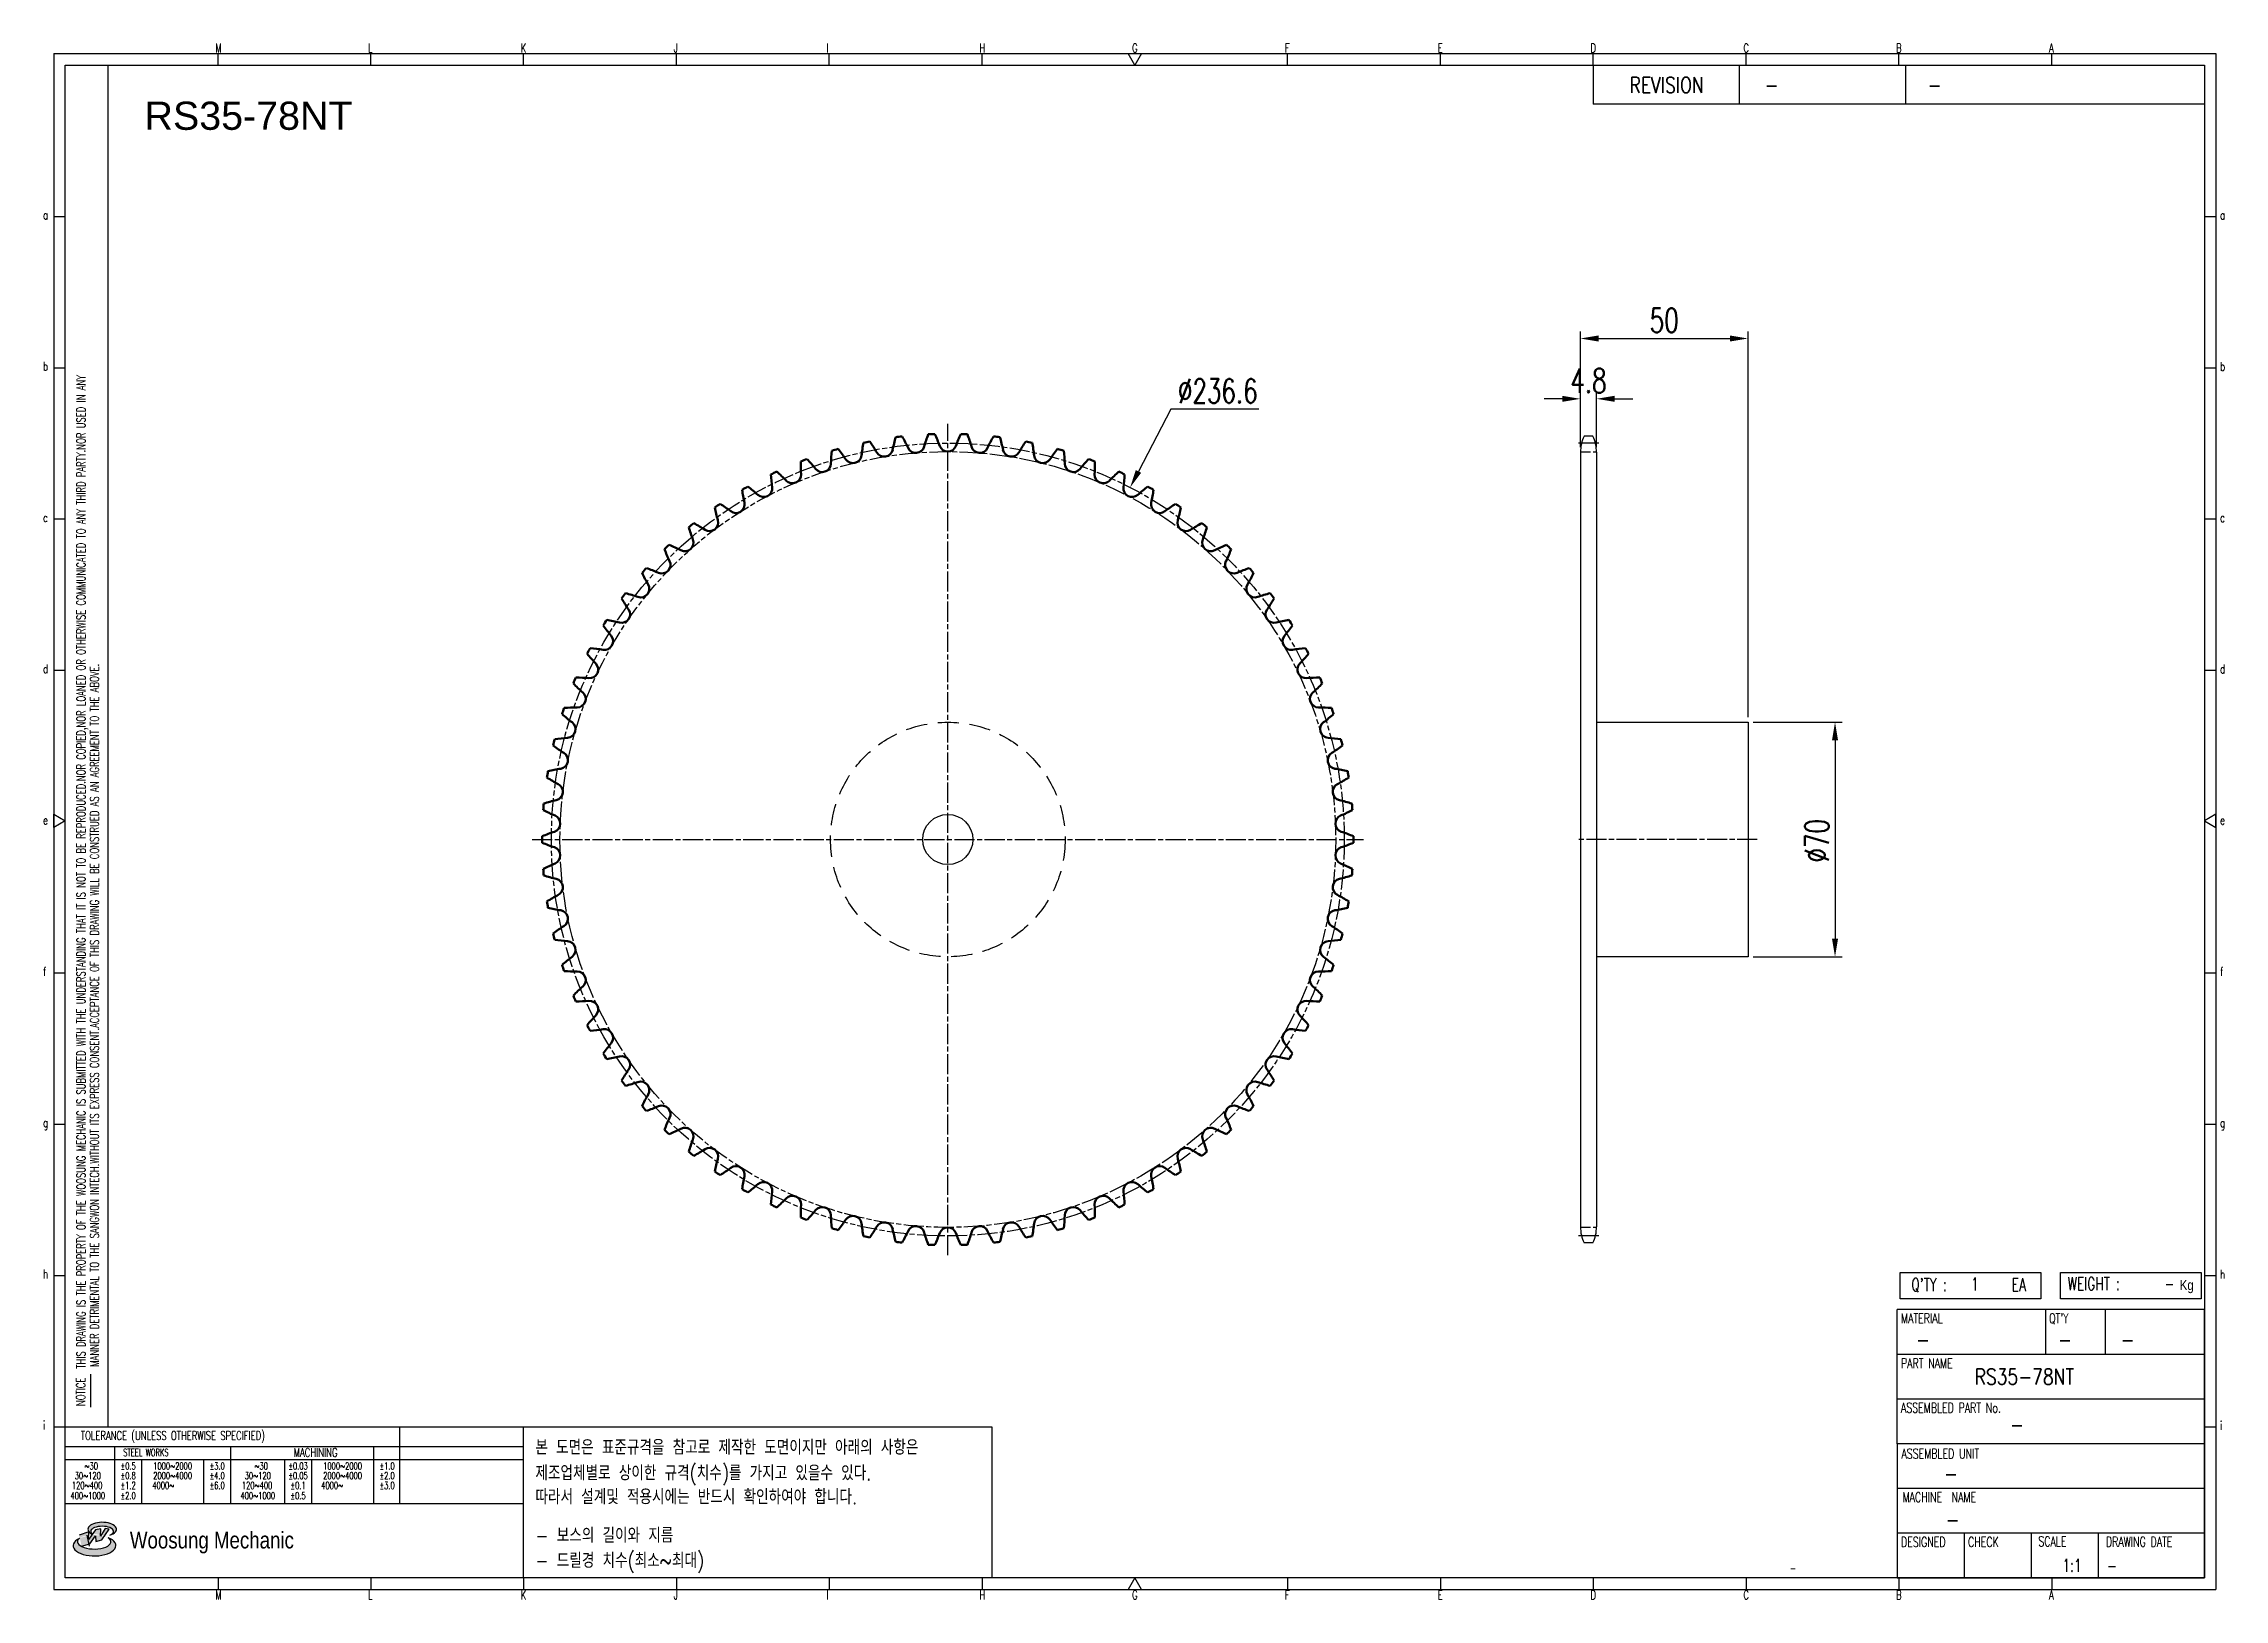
# Model space of a CAD drawing. Header units: millimetres. Extents: x -44813 to -44162, y 1095 to 1559.
import ezdxf
from ezdxf.enums import TextEntityAlignment as Align

# ---------------------------------------------------------------- set-up
doc = ezdxf.new("R2010")
doc.units = ezdxf.units.MM
for name, pattern in [('AM_ISO02W050', [7.5, 6, -1.5]), ('AM_ISO02W050x2', [3.75, 3, -0.75]), ('AM_ISO08W050', [18, 12, -1.5, 3, -1.5]), ('AM_ISO08W050x2', [9, 6, -0.75, 1.5, -0.75]), ('HIDDEN', [9.525, 6.35, -3.175])]:
    doc.linetypes.add(name, pattern=pattern)
for name, color, linetype, lineweight in [('AM_0N', 7, 'Continuous', 50), ('AM_3N', 6, 'AM_ISO02W050', 25), ('AM_7', 4, 'AM_ISO08W050', 25), ('AM_7N', 4, 'AM_ISO08W050', 25)]:
    doc.layers.add(name, color=color, linetype=linetype, lineweight=lineweight)
for name, color, linetype in [('HL', 2, 'HIDDEN'), ('S-DIM', 7, 'Continuous'), ('TITLE', 7, 'Continuous'), ('도면레이아웃', 7, 'Continuous')]:
    doc.layers.add(name, color=color, linetype=linetype)
doc.styles.add('HAN', font='ROMANS.shx', dxfattribs={"width": 0.7, "bigfont": 'whgtxt.shx'})
doc.styles.add('HKD_ST2', font='romans.shx', dxfattribs={"width": 0.7, "height": 4, "bigfont": '@extfont2.shx'})
doc.styles.add('HSG', font='SIMPLEX.shx', dxfattribs={"width": 0.7, "bigfont": 'HSG.shx'})
doc.styles.add('ROMANS', font='romans.shx', dxfattribs={"width": 0.7, "bigfont": 'whgtxt.shx'})
doc.styles.add('SLDTEXTSTYLE4', font='arial.ttf', dxfattribs={"width": 0.8})
doc.styles.get("Standard").update_dxf_attribs({"font": 'arial.ttf'})
doc.dimstyles.new('APP16', dxfattribs={"dimscale": 3, "dimtxt": 2.4, "dimasz": 1.8, "dimexe": 0.7, "dimexo": 0.5, "dimgap": 0.6, "dimtad": 1, "dimtoh": 1, "dimdec": 1, "dimrnd": 0.01, "dimzin": 9, "dimdsep": 46, "dimtxsty": 'HSG', "dimcen": 0, "dimclrd": 1, "dimclre": 1, "dimclrt": 256, "dimazin": 2, "dimtp": 1, "dimtm": 1, "dimtfac": 0.5, "dimtdec": 1, "dimtofl": 0, "dimtmove": 0, "dimatfit": 3, "dimfxl": 0, "dimtvp": 1, "dimtolj": 2, "dimlwd": -1, "dimlwe": -1, "dimarcsym": 0})

# ---------------------------------------------------------------- blocks, each defined once
blk = doc.blocks.new('SUYWSHJH')
at = {"layer": '도면레이아웃'}
h = blk.add_hatch(color=10, dxfattribs=at)
h.paths.add_polyline_path([(1.544, 35.177), (1.554, 34.966), (1.779, 35.034), (2.054, 35.422), (1.908, 35.446), (1.728, 35.167), (1.741, 35.439), (1.547, 35.405), (1.292, 35.041), (1.295, 35.33), (0.943, 35.208), (1.03, 34.8), (1.336, 34.885)])
edge = h.paths.add_edge_path()
edge.add_ellipse((1.795, 35.421), major_axis=(-0.53, 0), ratio=0.487785, start_angle=122.36065, end_angle=403.39574)
edge.add_line((1.411, 35.244), (1.419, 35.261))
edge.add_ellipse((1.798, 35.344), major_axis=(-0.423, 0), ratio=0.444396, start_angle=131.58977, end_angle=386.19408, ccw=False)
edge = h.paths.add_edge_path()
edge.add_ellipse((1.512, 34.815), major_axis=(-0.793, 0), ratio=0.480113, start_angle=314.67633, end_angle=590.85213)
edge.add_ellipse((1.501, 34.958), major_axis=(-0.62, 0), ratio=0.43311, start_angle=331.7024, end_angle=574.42495, ccw=False)
for p, q in [((0, 90.118), (80.15, 90.118)), ((0, 90.118), (0, 33.191)), ((6.089, 89.693), (6.089, 90.118)), ((11.753, 89.693), (11.753, 90.118)), ((17.418, 89.693), (17.418, 90.118)), ((23.082, 89.693), (23.082, 90.118)), ((28.746, 89.693), (28.746, 90.118)), ((34.411, 89.693), (34.411, 90.118)), ((45.739, 89.693), (45.739, 90.118)), ((51.404, 89.693), (51.404, 90.118)), ((57.068, 89.693), (57.068, 90.118)), ((62.732, 89.693), (62.732, 90.118)), ((68.397, 89.693), (68.397, 90.118)), ((74.061, 89.693), (74.061, 90.118)), ((80.15, 90.118), (80.15, 33.191)), ((0, 84.085), (0.425, 84.085)), ((79.725, 84.085), (80.15, 84.085)), ((0, 78.478), (0.425, 78.478)), ((79.725, 78.478), (80.15, 78.478)), ((0, 72.87), (0.425, 72.87)), ((79.725, 72.87), (80.15, 72.87)), ((0, 67.262), (0.425, 67.262)), ((79.725, 67.262), (80.15, 67.262)), ((0, 56.047), (0.425, 56.047)), ((79.725, 56.047), (80.15, 56.047)), ((0, 50.439), (0.425, 50.439)), ((79.725, 50.439), (80.15, 50.439)), ((0, 44.832), (0.425, 44.832)), ((79.725, 44.832), (80.15, 44.832)), ((1.377, 39.947), (1.377, 41.174)), ((0, 39.224), (0.425, 39.224)), ((79.725, 39.224), (80.15, 39.224)), ((0, 33.191), (80.15, 33.191)), ((6.089, 33.616), (6.089, 33.191)), ((11.753, 33.616), (11.753, 33.191)), ((17.418, 33.616), (17.418, 33.191)), ((23.082, 33.616), (23.082, 33.191)), ((28.746, 33.616), (28.746, 33.191)), ((34.411, 33.616), (34.411, 33.191)), ((45.739, 33.616), (45.739, 33.191)), ((51.404, 33.616), (51.404, 33.191)), ((57.068, 33.616), (57.068, 33.191)), ((62.732, 33.616), (62.732, 33.191)), ((68.397, 33.616), (68.397, 33.191)), ((74.061, 33.616), (74.061, 33.191))]:
    blk.add_line(p, q)
at = {"color": 2}
for p, q in [((2.017, 39.224), (2.017, 89.693)), ((0.425, 39.224), (17.418, 39.224)), ((12.816, 39.224), (12.816, 36.382)), ((17.418, 33.616), (17.418, 39.224)), ((0.425, 38.487), (17.418, 38.487)), ((0.425, 38.012), (17.418, 38.012)), ((2.257, 38.487), (2.257, 36.382)), ((3.257, 38.012), (3.257, 36.382)), ((5.557, 38.012), (5.557, 36.382)), ((6.557, 38.5), (6.557, 36.382)), ((8.557, 38.012), (8.557, 36.382)), ((9.557, 38.026), (9.557, 36.382)), ((11.857, 38.487), (11.857, 36.382)), ((0.425, 36.382), (17.418, 36.382))]:
    blk.add_line(p, q, dxfattribs=at)
at = {"color": 6, "ltscale": 0.5}
for p, q in [((57.068, 89.693), (57.068, 88.246)), ((62.47, 89.693), (62.47, 88.246)), ((68.635, 89.693), (68.635, 88.246)), ((79.725, 88.246), (57.068, 88.246)), ((68.336, 38.59), (68.336, 43.563)), ((79.725, 43.563), (68.336, 43.563)), ((73.827, 43.563), (73.827, 41.905)), ((76.037, 43.563), (76.037, 41.905)), ((79.725, 38.59), (79.725, 43.563)), ((79.725, 41.905), (68.336, 41.905)), ((79.725, 40.248), (68.336, 40.248)), ((68.336, 38.59), (68.336, 33.616)), ((79.725, 38.59), (68.336, 38.59)), ((79.725, 33.616), (79.725, 38.59)), ((79.725, 36.932), (68.336, 36.932)), ((79.725, 35.274), (68.336, 35.274)), ((70.822, 33.616), (70.822, 35.274)), ((73.309, 33.616), (73.309, 35.274)), ((75.796, 33.616), (75.796, 35.274)), ((68.336, 33.616), (79.725, 33.616))]:
    blk.add_line(p, q, dxfattribs=at)
for points in [[(40.075, 89.693), (39.83, 90.118), (40.32, 90.118)], [(0.425, 89.693), (79.725, 89.693), (79.725, 33.616), (0.425, 33.616)], [(0.425, 61.679), (0, 61.433), (0, 61.924)], [(79.725, 61.679), (80.15, 61.433), (80.15, 61.924)], [(40.075, 33.616), (39.83, 33.191), (40.32, 33.191)]]:
    blk.add_lwpolyline(points, close=True)
at = {"layer": 'TITLE', "color": 20}
for p, q in [((68.449, 43.961), (68.449, 44.936)), ((68.449, 44.936), (73.654, 44.936)), ((73.654, 44.936), (73.654, 43.961)), ((74.39, 43.961), (74.39, 44.936)), ((74.39, 44.936), (79.595, 44.936)), ((79.595, 44.936), (79.595, 43.961)), ((73.654, 43.961), (68.449, 43.961)), ((79.595, 43.961), (74.39, 43.961))]:
    blk.add_line(p, q, dxfattribs=at)
at = {"layer": '도면레이아웃'}
for p, q in [((1.295, 35.33), (0.943, 35.208)), ((1.03, 34.8), (1.336, 34.885)), ((1.224, 35.208), (1.311, 34.8)), ((1.224, 35.208), (1.224, 35.208)), ((1.547, 35.405), (1.292, 35.041)), ((1.292, 35.041), (1.295, 35.33)), ((1.336, 34.885), (1.544, 35.177)), ((1.419, 35.261), (1.411, 35.244)), ((1.544, 35.177), (1.554, 34.966)), ((1.741, 35.439), (1.547, 35.405)), ((1.554, 34.966), (1.779, 35.034)), ((1.908, 35.446), (1.728, 35.167)), ((1.728, 35.167), (1.741, 35.439)), ((1.779, 35.034), (2.054, 35.422)), ((2.054, 35.422), (1.908, 35.446))]:
    blk.add_line(p, q, dxfattribs=at)
for centre, major_axis, ratio, start_param, end_param in [((1.795, 35.421), (-0.53, 0), 0.487785, 2.135596, 7.040584), ((1.512, 34.815), (-0.793, 0), 0.480113, 5.492138, 10.312315), ((1.501, 34.958), (-0.62, 0), 0.43311, 5.789299, 10.025607), ((1.798, 35.344), (-0.423, 0), 0.444396, 2.296675, 6.740358)]:
    blk.add_ellipse(centre, major_axis=major_axis, ratio=ratio, start_param=start_param, end_param=end_param, dxfattribs=at)
at = {"color": 4, "style": 'HKD_ST2', "width": 0.7}
for s, p in [('M', (5.988, 90.164)), ('L', (11.652, 90.164)), ('K', (17.316, 90.164)), ('J', (22.981, 90.164)), ('I', (28.645, 90.164)), ('H', (34.309, 90.164)), ('G', (39.974, 90.164)), ('F', (45.638, 90.164)), ('E', (51.302, 90.164)), ('D', (56.967, 90.164)), ('C', (62.631, 90.164)), ('B', (68.295, 90.164)), ('A', (73.96, 90.164)), ('a', (-0.395, 83.976)), ('a', (80.305, 83.97)), ('b', (-0.395, 78.368)), ('b', (80.305, 78.362)), ('c', (-0.395, 72.76)), ('c', (80.305, 72.754)), ('d', (-0.395, 67.153)), ('d', (80.305, 67.147)), ('e', (-0.395, 61.545)), ('e', (80.305, 61.539)), ('f', (-0.395, 55.937)), ('f', (80.305, 55.931)), ('g', (-0.395, 50.33)), ('g', (80.305, 50.324)), ('h', (-0.395, 44.722)), ('h', (80.305, 44.716)), ('i', (-0.395, 39.114)), ('i', (80.305, 39.108)), ('M', (5.988, 32.824)), ('L', (11.652, 32.824)), ('K', (17.316, 32.824)), ('J', (22.981, 32.824)), ('I', (28.645, 32.824)), ('H', (34.309, 32.824)), ('G', (39.974, 32.824)), ('F', (45.638, 32.824)), ('E', (51.302, 32.824)), ('D', (56.967, 32.824)), ('C', (62.631, 32.824)), ('B', (68.295, 32.824)), ('A', (73.96, 32.824))]:
    blk.add_text(s, height=0.326, dxfattribs=at).set_placement(p)
for s, height, style, width, p in [('REVISION', 0.5806, 'HAN', 0.8, (58.415, 88.664)), ('-', 0.581, 'HAN', 0.8, (63.426, 88.664)), ('-', 0.581, 'HAN', 0.8, (69.468, 88.664)), ("Q'TY : ", 0.4746, 'HKD_ST2', 0.7, (68.857, 44.253)), ('1', 0.475, 'HKD_ST2', 0.7, (71.071, 44.275)), ('EA', 0.4746, 'HKD_ST2', 0.7, (72.578, 44.253)), ('WEIGHT : ', 0.4746, 'HKD_ST2', 0.7, (74.65, 44.286)), ('-', 0.581, 'HAN', 0.8, (69.029, 42.157)), ('-', 0.581, 'HAN', 0.8, (74.289, 42.157)), ('-', 0.581, 'HAN', 0.8, (76.623, 42.157)), ('-', 0.581, 'HAN', 0.8, (72.515, 39.013)), ('-', 0.581, 'HAN', 0.8, (70.067, 37.189)), ('-', 0.581, 'HAN', 0.8, (70.126, 35.48)), ('1:1', 0.4746, 'HKD_ST2', 0.7, (74.458, 33.848)), ('-', 0.475, 'HKD_ST2', 0.7, (76.112, 33.837))]:
    blk.add_text(s, height=height, dxfattribs=dict(style=style, width=width)).set_placement(p)
at = {"color": 1, "style": 'HKD_ST2', "width": 0.7}
for s, p in [(' THIS DRAWING IS THE PROPERTY OF THE WOOSUNG MECHANIC IS SUBMITTED WITH THE UNDERSTANDING THAT IT IS NOT TO BE REPRODUCED.NOR COPIED,NOR LOANED OR OTHERWISE COMMUNICATED TO ANY THIRD PARTY.NOR USED IN ANY', (1.173, 41.217)), ('MANNER DETRIMENTAL TO THE SANGWON INTECH.WITHOUT ITS EXPRESS CONSENT.ACCEPTANCE OF THIS DRAWING WILL BE CONSTRUED AS AN AGREEMENT TO THE ABOVE.', (1.672, 41.447))]:
    blk.add_text(s, height=0.326266, rotation=90, dxfattribs=at).set_placement(p)
at = {"style": 'HKD_ST2', "width": 0.7}
blk.add_text('-', height=0.475, dxfattribs=at).set_placement((78.613, 44.286), align=Align.RIGHT)
at = {"color": 4, "style": 'HKD_ST2', "width": 0.7}
for s, height, p in [('MATERIAL', 0.3651, (68.474, 43.425)), ("QT'Y", 0.3651, (73.965, 43.425)), ('PART NAME', 0.3651, (68.474, 41.756)), ('ASSEMBLED PART No.', 0.36511, (68.474, 40.109)), ('ASSEMBLED UNIT', 0.36511, (68.49, 38.408)), ('MACHINE  NAME', 0.36511, (68.532, 36.794)), ('DESIGNED', 0.3651, (68.474, 35.136)), ('CHECK', 0.3651, (70.961, 35.136)), ('SCALE', 0.3651, (73.566, 35.153)), ('DRAWING DATE', 0.36511, (76.071, 35.141))]:
    blk.add_text(s, height=height, dxfattribs=at).set_placement(p, align=Align.TOP_LEFT)
at = {"style": 'HKD_ST2', "width": 0.7}
blk.add_text('NOTICE', height=0.3263, rotation=90, dxfattribs=at).set_placement((1.163, 39.988))
for s, height, style, width, p in [('TOLERANCE (UNLESS OTHERWISE SPECIFIED)', 0.32627, 'HKD_ST2', 0.7, (4.417, 38.896)), ('-', 0.326, 'ROMANS', 0.65, (64.469, 33.975))]:
    blk.add_text(s, height=height, dxfattribs=dict(style=style, width=width)).set_placement(p, align=Align.MIDDLE_CENTER)
at = {"color": 4, "style": 'HKD_ST2', "width": 0.7}
for s, height, p in [('STEEL WORKS', 0.26101, (3.416, 38.268)), ('MACHINING', 0.3263, (9.707, 38.27)), ('%%P0.5', 0.261, (2.757, 37.762)), ('%%P0.8', 0.261, (2.757, 37.411)), ('%%P3.0', 0.261, (6.057, 37.762)), ('%%P4.0', 0.261, (6.057, 37.411)), ('%%P0.03', 0.261, (9.057, 37.762)), ('%%P0.05', 0.261, (9.057, 37.411)), ('%%P1.0', 0.261, (12.357, 37.762)), ('%%P2.0', 0.261, (12.357, 37.411)), ('%%P1.2', 0.261, (2.757, 37.045)), ('%%P2.0', 0.261, (2.757, 36.67)), ('%%P6.0', 0.261, (6.057, 37.045)), ('%%P0.1', 0.261, (9.057, 37.045)), ('%%P0.5', 0.261, (9.057, 36.67)), ('%%P3.0', 0.261, (12.357, 37.045))]:
    blk.add_text(s, height=height, dxfattribs=at).set_placement(p, align=Align.MIDDLE)
for s, height, p in [('30%%126120', 0.261, (1.263, 37.411)), ('%%12630', 0.261, (1.389, 37.762)), ('2000%%1264000', 0.26101, (4.407, 37.411)), ('1000%%1262000', 0.26101, (4.407, 37.762)), ('30%%126120', 0.261, (7.563, 37.411)), ('%%12630', 0.261, (7.689, 37.762)), ('2000%%1264000', 0.26101, (10.707, 37.411)), ('1000%%1262000', 0.26101, (10.707, 37.762)), ('400%%1261000', 0.26101, (1.263, 36.67)), ('120%%126400', 0.26101, (1.237, 37.045)), ('4000%%126', 0.261, (4.061, 37.045)), ('400%%1261000', 0.26101, (7.563, 36.67)), ('120%%126400', 0.26101, (7.537, 37.045)), ('4000%%126', 0.261, (10.321, 37.045))]:
    blk.add_text(s, height=height, dxfattribs=at).set_placement(p, align=Align.MIDDLE_CENTER)
at = {"color": 1, "style": 'SLDTEXTSTYLE4', "width": 0.8}
blk.add_text('Woosung Mechanic', height=0.61957, dxfattribs=at).set_placement((2.822, 34.711))
at = {"layer": 'TITLE', "width": 0.8}
blk.add_text('Kg', height=0.3789, dxfattribs=at).set_placement((78.807, 44.286))
blk = doc.blocks.new('*D933')
at = {"layer": 'Defpoints', "color": 0, "transparency": 16777216}
for p in [(-44304.49, 1356.32), (-44304.49, 1286.32), (-44278.53, 1286.32)]:
    blk.add_point(p, dxfattribs=at)
at = {"layer": 'S-DIM', "color": 1, "transparency": 16777216}
for p, q in [((-44302.99, 1356.32), (-44276.43, 1356.32)), ((-44278.53, 1350.92), (-44278.53, 1291.72)), ((-44302.99, 1286.32), (-44276.43, 1286.32))]:
    blk.add_line(p, q, dxfattribs=at)
for points in [[(-44279.43, 1350.92), (-44277.63, 1350.92), (-44278.53, 1356.32)], [(-44279.43, 1291.72), (-44277.63, 1291.72), (-44278.53, 1286.32)]]:
    blk.add_solid(points, dxfattribs=at)
at = {"layer": 'S-DIM', "transparency": 16777216, "insert": (-44283.93, 1320.93), "char_height": 7.2, "attachment_point": 5, "rotation": 90, "style": 'HSG'}
blk.add_mtext('\\A2;%%c70', dxfattribs=at)
blk = doc.blocks.new('*D934')
at = {"layer": 'Defpoints', "color": 0, "transparency": 16777216}
for p in [(-44349.69, 1452.8), (-44354.49, 1436.87), (-44349.69, 1436.87)]:
    blk.add_point(p, dxfattribs=at)
at = {"layer": 'S-DIM', "color": 1, "transparency": 16777216}
for p, q in [((-44359.89, 1452.8), (-44365.29, 1452.8)), ((-44354.49, 1438.37), (-44354.49, 1454.9)), ((-44349.69, 1438.37), (-44349.69, 1454.9)), ((-44344.29, 1452.8), (-44338.89, 1452.8))]:
    blk.add_line(p, q, dxfattribs=at)
for points in [[(-44359.89, 1453.7), (-44359.89, 1451.9), (-44354.49, 1452.8)], [(-44344.29, 1453.7), (-44344.29, 1451.9), (-44349.69, 1452.8)]]:
    blk.add_solid(points, dxfattribs=at)
at = {"layer": 'S-DIM', "transparency": 16777216, "insert": (-44352.09, 1458.2), "char_height": 7.2, "attachment_point": 5, "style": 'HSG'}
blk.add_mtext('\\A2;4.8', dxfattribs=at)
blk = doc.blocks.new('*D935')
at = {"layer": 'Defpoints', "color": 0, "transparency": 16777216}
for p in [(-44304.49, 1470.8), (-44354.49, 1436.87), (-44304.49, 1356.32)]:
    blk.add_point(p, dxfattribs=at)
at = {"layer": 'S-DIM', "color": 1, "transparency": 16777216}
for p, q in [((-44354.49, 1438.37), (-44354.49, 1472.9)), ((-44349.09, 1470.8), (-44309.89, 1470.8)), ((-44304.49, 1357.82), (-44304.49, 1472.9))]:
    blk.add_line(p, q, dxfattribs=at)
for points in [[(-44349.09, 1471.7), (-44349.09, 1469.9), (-44354.49, 1470.8)], [(-44309.89, 1471.7), (-44309.89, 1469.9), (-44304.49, 1470.8)]]:
    blk.add_solid(points, dxfattribs=at)
at = {"layer": 'S-DIM', "transparency": 16777216, "insert": (-44329.49, 1476.2), "char_height": 7.2, "attachment_point": 5, "style": 'HSG'}
blk.add_mtext('\\A2;50', dxfattribs=at)
blk = doc.blocks.new('*D936')
at = {"layer": 'Defpoints', "color": 0, "transparency": 16777216}
for p in [(-44488.85, 1426.34), (-44597.64, 1216.29)]:
    blk.add_point(p, dxfattribs=at)
at = {"layer": 'S-DIM', "color": 1, "transparency": 16777216}
for p, q in [((-44476.74, 1449.73), (-44486.37, 1431.14)), ((-44450.46, 1449.73), (-44476.74, 1449.73))]:
    blk.add_line(p, q, dxfattribs=at)
blk.add_solid([(-44487.17, 1431.55), (-44485.57, 1430.73), (-44488.85, 1426.34)], dxfattribs=at)
at = {"layer": 'S-DIM', "transparency": 16777216, "insert": (-44462.7, 1455.13), "char_height": 7.2, "attachment_point": 5, "style": 'HSG'}
blk.add_mtext('\\A2;∅236.6', dxfattribs=at)

msp = doc.modelspace()

# ---------------------------------------------------------------- linework, layer by layer
for p, q in [((-44350.76, 1441.67), (-44353.42, 1441.67)), ((-44354.49, 1436.87), (-44354.49, 1205.76)), ((-44349.69, 1436.87), (-44349.69, 1205.76)), ((-44350.76, 1200.96), (-44353.42, 1200.96))]:
    msp.add_line(p, q)
msp.add_lwpolyline([(-44349.69, 1356.32), (-44304.49, 1356.32), (-44304.49, 1286.32), (-44349.69, 1286.32)])
at = {"color": 4}
msp.add_lwpolyline([(-44669.82, 1146.12), (-44530.08, 1146.12), (-44530.08, 1100.98), (-44669.82, 1100.98)], close=True, dxfattribs=at)
msp.add_circle((-44543.25, 1321.32), 7.5)
for centre, start, end in [((-44343.19, 1436.87), 154.86334, 180), ((-44360.99, 1436.87), 0, 25.13666), ((-44343.19, 1205.76), 180, 205.13666), ((-44360.99, 1205.76), 334.86334, 0)]:
    msp.add_arc(centre, 11.3, start, end)
at = {"layer": 'AM_0N'}
for centre, radius, start, end in [((-44520.58, 1430.17), 48.77, 168.71038, 173.26923), ((-44543.25, 1321.32), 121.04, 101.08128, 101.99564), ((-44606.77, 1412.57), 48.77, 29.80769, 34.36654), ((-44511.89, 1427.99), 48.77, 164.095, 168.65385), ((-44543.25, 1321.32), 121.04, 96.46589, 97.38026), ((-44599.22, 1417.39), 48.77, 25.19231, 29.75116), ((-44552.77, 1439.24), 2.57, 205.19231, 344.03846), ((-44503.41, 1425.12), 48.77, 159.47961, 164.03846), ((-44543.25, 1321.32), 121.04, 91.85051, 92.76487), ((-44591.31, 1421.58), 48.77, 20.57692, 25.13577), ((-44543.25, 1439.62), 2.57, 200.57692, 339.42308), ((-44495.19, 1421.58), 48.77, 154.86423, 159.42308), ((-44543.25, 1321.32), 121.04, 87.23513, 88.14949), ((-44583.08, 1425.12), 48.77, 15.96154, 20.52039), ((-44533.73, 1439.24), 2.57, 195.96154, 334.80769), ((-44487.28, 1417.39), 48.77, 150.24884, 154.80769), ((-44543.25, 1321.32), 121.04, 82.61974, 83.53411), ((-44574.6, 1427.99), 48.77, 11.34615, 15.905), ((-44479.73, 1412.57), 48.77, 145.63346, 150.19231), ((-44543.25, 1321.32), 121.04, 78.00436, 78.91872), ((-44565.91, 1430.17), 48.77, 6.73077, 11.28962), ((-44538.33, 1432.39), 48.77, 177.94115, 182.5), ((-44543.25, 1321.32), 121.04, 110.31205, 111.22641), ((-44620.58, 1401.2), 48.77, 39.03846, 43.59731), ((-44580.71, 1433.53), 2.57, 219.03846, 357.88462), ((-44529.41, 1431.64), 48.77, 173.32576, 177.88462), ((-44543.25, 1321.32), 121.04, 105.69666, 106.61103), ((-44613.9, 1407.16), 48.77, 34.42308, 38.98193), ((-44571.56, 1436.18), 2.57, 214.42308, 353.26923), ((-44562.22, 1438.09), 2.57, 209.80769, 348.65385), ((-44524.27, 1438.09), 2.57, 191.34615, 330.19231), ((-44514.94, 1436.18), 2.57, 186.73077, 325.57692), ((-44472.59, 1407.16), 48.77, 141.01807, 145.57692), ((-44543.25, 1321.32), 121.04, 73.38897, 74.30334), ((-44557.08, 1431.64), 48.77, 2.11538, 6.67424), ((-44505.78, 1433.53), 2.57, 182.11538, 320.96154), ((-44465.91, 1401.2), 48.77, 136.40269, 140.96154), ((-44543.25, 1321.32), 121.04, 68.77359, 69.68795), ((-44548.16, 1432.39), 48.77, 357.5, 2.05885), ((-44543.25, 1321.32), 121.04, 119.54282, 120.45718), ((-44556.21, 1431.74), 48.77, 187.17192, 191.73077), ((-44632.39, 1387.76), 48.77, 48.26923, 52.82808), ((-44598.22, 1426.07), 2.57, 228.26923, 7.11538), ((-44543.25, 1321.32), 121.04, 114.92743, 115.8418), ((-44547.29, 1432.43), 48.77, 182.55653, 187.11538), ((-44626.76, 1394.72), 48.77, 43.65385, 48.2127), ((-44589.62, 1430.15), 2.57, 223.65385, 2.5), ((-44496.88, 1430.15), 2.57, 177.5, 316.34615), ((-44459.74, 1394.72), 48.77, 131.7873, 136.34615), ((-44543.25, 1321.32), 121.04, 64.1582, 65.07257), ((-44488.27, 1426.07), 2.57, 172.88462, 311.73077), ((-44539.21, 1432.43), 48.77, 352.88462, 357.44347), ((-44454.1, 1387.76), 48.77, 127.17192, 131.73077), ((-44543.25, 1321.32), 121.04, 59.54282, 60.45718), ((-44530.28, 1431.74), 48.77, 348.26923, 352.82808), ((-44543.25, 1321.32), 121.04, 124.1582, 125.07257), ((-44565.06, 1430.34), 48.77, 191.7873, 196.34615), ((-44637.45, 1380.37), 48.77, 52.88462, 57.44347), ((-44606.47, 1421.3), 2.57, 232.88462, 11.73077), ((-44480.02, 1421.3), 2.57, 168.26923, 307.11538), ((-44449.04, 1380.37), 48.77, 122.55653, 127.11538), ((-44543.25, 1321.32), 121.04, 54.92743, 55.8418), ((-44521.44, 1430.34), 48.77, 343.65385, 348.2127), ((-44543.25, 1321.32), 121.04, 128.77359, 129.68795), ((-44573.76, 1428.23), 48.77, 196.40269, 200.96154), ((-44641.9, 1372.6), 48.77, 57.5, 62.05885), ((-44614.32, 1415.89), 2.57, 237.5, 16.34615), ((-44472.18, 1415.89), 2.57, 163.65385, 302.5), ((-44444.6, 1372.6), 48.77, 117.94115, 122.5), ((-44543.25, 1321.32), 121.04, 50.31205, 51.22641), ((-44512.73, 1428.23), 48.77, 339.03846, 343.59731), ((-44543.25, 1321.32), 121.04, 133.38897, 134.30334), ((-44582.26, 1425.43), 48.77, 201.01807, 205.57692), ((-44645.7, 1364.49), 48.77, 62.11538, 66.67424), ((-44621.7, 1409.87), 2.57, 242.11538, 20.96154), ((-44464.8, 1409.87), 2.57, 159.03846, 297.88462), ((-44440.79, 1364.49), 48.77, 113.32576, 117.88462), ((-44504.23, 1425.43), 48.77, 334.42308, 338.98193), ((-44543.25, 1321.32), 121.04, 45.69666, 46.61103), ((-44543.25, 1321.32), 121.04, 138.00436, 138.91872), ((-44590.51, 1421.95), 48.77, 205.63346, 210.19231), ((-44648.85, 1356.11), 48.77, 66.73077, 71.28962), ((-44628.57, 1403.27), 2.57, 246.73077, 25.57692), ((-44457.93, 1403.27), 2.57, 154.42308, 293.26923), ((-44437.65, 1356.11), 48.77, 108.71038, 113.26923), ((-44495.98, 1421.95), 48.77, 329.80769, 334.36654), ((-44543.25, 1321.32), 121.04, 41.08128, 41.99564), ((-44543.25, 1321.32), 121.04, 142.61974, 143.53411), ((-44598.46, 1417.82), 48.77, 210.24884, 214.80769), ((-44651.3, 1347.5), 48.77, 71.34615, 75.905), ((-44634.88, 1396.14), 2.57, 251.34615, 30.19231), ((-44451.61, 1396.14), 2.57, 149.80769, 288.65385), ((-44435.19, 1347.5), 48.77, 104.095, 108.65385), ((-44488.03, 1417.82), 48.77, 325.19231, 329.75116), ((-44543.25, 1321.32), 121.04, 36.46589, 37.38026), ((-44543.25, 1321.32), 121.04, 147.23513, 148.14949), ((-44653.06, 1338.72), 48.77, 75.96154, 80.52039), ((-44640.61, 1388.52), 2.57, 255.96154, 34.80769), ((-44445.89, 1388.52), 2.57, 145.19231, 284.03846), ((-44433.43, 1338.72), 48.77, 99.47961, 104.03846), ((-44543.25, 1321.32), 121.04, 31.85051, 32.76487), ((-44645.7, 1380.47), 2.57, 260.57692, 39.42308), ((-44606.04, 1413.07), 48.77, 214.86423, 219.42308), ((-44440.79, 1380.47), 2.57, 140.57692, 279.42308), ((-44480.45, 1413.07), 48.77, 320.57692, 325.13577), ((-44543.25, 1321.32), 121.04, 151.85051, 152.76487), ((-44613.22, 1407.72), 48.77, 219.47961, 224.03846), ((-44650.13, 1372.03), 2.57, 265.19231, 44.03846), ((-44654.1, 1329.83), 48.77, 80.57692, 85.13577), ((-44432.39, 1329.83), 48.77, 94.86423, 99.42308), ((-44436.37, 1372.03), 2.57, 135.96154, 274.80769), ((-44473.27, 1407.72), 48.77, 315.96154, 320.52039), ((-44543.25, 1321.32), 121.04, 27.23513, 28.14949), ((-44543.25, 1321.32), 121.04, 156.46589, 157.38026), ((-44619.95, 1401.81), 48.77, 224.095, 228.65385), ((-44654.43, 1320.88), 48.77, 85.19231, 89.75116), ((-44432.06, 1320.88), 48.77, 90.24884, 94.80769), ((-44466.54, 1401.81), 48.77, 311.34615, 315.905), ((-44543.25, 1321.32), 121.04, 22.61974, 23.53411), ((-44543.25, 1321.32), 121.04, 161.08128, 161.99564), ((-44654.03, 1311.93), 48.77, 89.80769, 94.36654), ((-44653.86, 1363.27), 2.57, 269.80769, 48.65385), ((-44432.63, 1363.27), 2.57, 131.34615, 270.19231), ((-44432.46, 1311.93), 48.77, 85.63346, 90.19231), ((-44543.25, 1321.32), 121.04, 18.00436, 18.91872), ((-44626.18, 1395.37), 48.77, 228.71038, 233.26923), ((-44656.88, 1354.23), 2.57, 274.42308, 53.26923), ((-44429.62, 1354.23), 2.57, 126.73077, 265.57692), ((-44460.32, 1395.37), 48.77, 306.73077, 311.28962), ((-44543.25, 1321.32), 121.04, 165.69666, 166.61103), ((-44631.87, 1388.46), 48.77, 233.32576, 237.88462), ((-44652.92, 1303.05), 48.77, 94.42308, 98.98193), ((-44659.16, 1344.98), 2.57, 279.03846, 57.88462), ((-44427.34, 1344.98), 2.57, 122.11538, 260.96154), ((-44433.57, 1303.05), 48.77, 81.01807, 85.57692), ((-44454.63, 1388.46), 48.77, 302.11538, 306.67424), ((-44543.25, 1321.32), 121.04, 13.38897, 14.30334), ((-44543.25, 1321.32), 121.04, 170.31205, 171.22641), ((-44651.09, 1294.28), 48.77, 99.03846, 103.59731), ((-44435.4, 1294.28), 48.77, 76.40269, 80.96154), ((-44543.25, 1321.32), 121.04, 8.77359, 9.68795), ((-44636.98, 1381.11), 48.77, 237.94115, 242.5), ((-44660.69, 1335.58), 2.57, 283.65385, 62.5), ((-44425.81, 1335.58), 2.57, 117.5, 256.34615), ((-44449.51, 1381.11), 48.77, 297.5, 302.05885), ((-44543.25, 1321.32), 121.04, 174.92743, 175.8418), ((-44641.49, 1373.37), 48.77, 242.55653, 247.11538), ((-44648.57, 1285.69), 48.77, 103.65385, 108.2127), ((-44661.45, 1326.08), 2.57, 288.26923, 67.11538), ((-44425.04, 1326.08), 2.57, 112.88462, 251.73077), ((-44437.93, 1285.69), 48.77, 71.7873, 76.34615), ((-44445, 1373.37), 48.77, 292.88462, 297.44347), ((-44543.25, 1321.32), 121.04, 4.1582, 5.07257), ((-44645.36, 1277.34), 48.77, 108.26923, 112.82808), ((-44543.25, 1321.32), 121.04, 179.54282, 180.45718), ((-44441.13, 1277.34), 48.77, 67.17192, 71.73077), ((-44543.25, 1321.32), 121.04, 359.54282, 0.45718), ((-44645.36, 1365.3), 48.77, 247.17192, 251.73077), ((-44661.45, 1316.55), 2.57, 292.88462, 71.73077), ((-44425.04, 1316.55), 2.57, 108.26923, 247.11538), ((-44441.13, 1365.3), 48.77, 288.26923, 292.82808), ((-44641.49, 1269.26), 48.77, 112.88462, 117.44347), ((-44543.25, 1321.32), 121.04, 184.1582, 185.07257), ((-44648.57, 1356.94), 48.77, 251.7873, 256.34615), ((-44660.69, 1307.06), 2.57, 297.5, 76.34615), ((-44425.81, 1307.06), 2.57, 103.65385, 242.5), ((-44437.93, 1356.94), 48.77, 283.65385, 288.2127), ((-44445, 1269.26), 48.77, 62.55653, 67.11538), ((-44543.25, 1321.32), 121.04, 354.92743, 355.8418), ((-44636.98, 1261.52), 48.77, 117.5, 122.05885), ((-44543.25, 1321.32), 121.04, 188.77359, 189.68795), ((-44449.51, 1261.52), 48.77, 57.94115, 62.5), ((-44543.25, 1321.32), 121.04, 350.31205, 351.22641), ((-44651.09, 1348.35), 48.77, 256.40269, 260.96154), ((-44631.87, 1254.18), 48.77, 122.11538, 126.67424), ((-44659.16, 1297.65), 2.57, 302.11538, 80.96154), ((-44427.34, 1297.65), 2.57, 99.03846, 237.88462), ((-44454.63, 1254.18), 48.77, 53.32576, 57.88462), ((-44435.4, 1348.35), 48.77, 279.03846, 283.59731), ((-44543.25, 1321.32), 121.04, 193.38897, 194.30334), ((-44652.92, 1339.58), 48.77, 261.01807, 265.57692), ((-44656.88, 1288.4), 2.57, 306.73077, 85.57692), ((-44429.62, 1288.4), 2.57, 94.42308, 233.26923), ((-44433.57, 1339.58), 48.77, 274.42308, 278.98193), ((-44543.25, 1321.32), 121.04, 345.69666, 346.61103), ((-44626.18, 1247.26), 48.77, 126.73077, 131.28962), ((-44543.25, 1321.32), 121.04, 198.00436, 198.91872), ((-44654.03, 1330.7), 48.77, 265.63346, 270.19231), ((-44653.86, 1279.37), 2.57, 311.34615, 90.19231), ((-44432.63, 1279.37), 2.57, 89.80769, 228.65385), ((-44432.46, 1330.7), 48.77, 269.80769, 274.36654), ((-44460.32, 1247.26), 48.77, 48.71038, 53.26923), ((-44543.25, 1321.32), 121.04, 341.08128, 341.99564), ((-44619.95, 1240.83), 48.77, 131.34615, 135.905), ((-44466.54, 1240.83), 48.77, 44.095, 48.65385), ((-44543.25, 1321.32), 121.04, 202.61974, 203.53411), ((-44654.43, 1321.76), 48.77, 270.24884, 274.80769), ((-44650.13, 1270.6), 2.57, 315.96154, 94.80769), ((-44436.37, 1270.6), 2.57, 85.19231, 224.03846), ((-44432.06, 1321.76), 48.77, 265.19231, 269.75116), ((-44543.25, 1321.32), 121.04, 336.46589, 337.38026), ((-44613.22, 1234.92), 48.77, 135.96154, 140.52039), ((-44543.25, 1321.32), 121.04, 207.23513, 208.14949), ((-44654.1, 1312.81), 48.77, 274.86423, 279.42308), ((-44645.7, 1262.17), 2.57, 320.57692, 99.42308), ((-44440.79, 1262.17), 2.57, 80.57692, 219.42308), ((-44432.39, 1312.81), 48.77, 260.57692, 265.13577), ((-44473.27, 1234.92), 48.77, 39.47961, 44.03846), ((-44543.25, 1321.32), 121.04, 331.85051, 332.76487), ((-44606.04, 1229.57), 48.77, 140.57692, 145.13577), ((-44543.25, 1321.32), 121.04, 211.85051, 212.76487), ((-44653.06, 1303.91), 48.77, 279.47961, 284.03846), ((-44640.61, 1254.11), 2.57, 325.19231, 104.03846), ((-44445.89, 1254.11), 2.57, 75.96154, 214.80769), ((-44433.43, 1303.91), 48.77, 255.96154, 260.52039), ((-44480.45, 1229.57), 48.77, 34.86423, 39.42308), ((-44543.25, 1321.32), 121.04, 327.23513, 328.14949), ((-44598.46, 1224.81), 48.77, 145.19231, 149.75116), ((-44543.25, 1321.32), 121.04, 216.46589, 217.38026), ((-44488.03, 1224.81), 48.77, 30.24884, 34.80769), ((-44543.25, 1321.32), 121.04, 322.61974, 323.53411), ((-44651.3, 1295.14), 48.77, 284.095, 288.65385), ((-44634.88, 1246.5), 2.57, 329.80769, 108.65385), ((-44590.51, 1220.68), 48.77, 149.80769, 154.36654), ((-44451.61, 1246.5), 2.57, 71.34615, 210.19231), ((-44495.98, 1220.68), 48.77, 25.63346, 30.19231), ((-44435.19, 1295.14), 48.77, 251.34615, 255.905), ((-44543.25, 1321.32), 121.04, 221.08128, 221.99564), ((-44648.85, 1286.53), 48.77, 288.71038, 293.26923), ((-44628.57, 1239.37), 2.57, 334.42308, 113.26923), ((-44582.26, 1217.21), 48.77, 154.42308, 158.98193), ((-44457.93, 1239.37), 2.57, 66.73077, 205.57692), ((-44504.23, 1217.21), 48.77, 21.01807, 25.57692), ((-44437.65, 1286.53), 48.77, 246.73077, 251.28962), ((-44543.25, 1321.32), 121.04, 318.00436, 318.91872), ((-44543.25, 1321.32), 121.04, 225.69666, 226.61103), ((-44645.7, 1278.14), 48.77, 293.32576, 297.88462), ((-44621.7, 1232.77), 2.57, 339.03846, 117.88462), ((-44573.76, 1214.4), 48.77, 159.03846, 163.59731), ((-44464.8, 1232.77), 2.57, 62.11538, 200.96154), ((-44512.73, 1214.4), 48.77, 16.40269, 20.96154), ((-44440.79, 1278.14), 48.77, 242.11538, 246.67424), ((-44543.25, 1321.32), 121.04, 313.38897, 314.30334), ((-44543.25, 1321.32), 121.04, 230.31205, 231.22641), ((-44641.9, 1270.04), 48.77, 297.94115, 302.5), ((-44614.32, 1226.74), 2.57, 343.65385, 122.5), ((-44565.06, 1212.3), 48.77, 163.65385, 168.2127), ((-44637.45, 1262.26), 48.77, 302.55653, 307.11538), ((-44606.47, 1221.33), 2.57, 348.26923, 127.11538), ((-44480.02, 1221.33), 2.57, 52.88462, 191.73077), ((-44449.04, 1262.26), 48.77, 232.88462, 237.44347), ((-44472.18, 1226.74), 2.57, 57.5, 196.34615), ((-44521.44, 1212.3), 48.77, 11.7873, 16.34615), ((-44444.6, 1270.04), 48.77, 237.5, 242.05885), ((-44543.25, 1321.32), 121.04, 308.77359, 309.68795), ((-44543.25, 1321.32), 121.04, 234.92743, 235.8418), ((-44556.21, 1210.89), 48.77, 168.26923, 172.82808), ((-44543.25, 1321.32), 121.04, 239.54282, 240.45718), ((-44632.39, 1254.88), 48.77, 307.17192, 311.73077), ((-44598.22, 1216.57), 2.57, 352.88462, 131.73077), ((-44488.27, 1216.57), 2.57, 48.26923, 187.11538), ((-44454.1, 1254.88), 48.77, 228.26923, 232.82808), ((-44543.25, 1321.32), 121.04, 299.54282, 300.45718), ((-44530.28, 1210.89), 48.77, 7.17192, 11.73077), ((-44543.25, 1321.32), 121.04, 304.1582, 305.07257), ((-44547.29, 1210.21), 48.77, 172.88462, 177.44347), ((-44543.25, 1321.32), 121.04, 244.1582, 245.07257), ((-44626.76, 1247.92), 48.77, 311.7873, 316.34615), ((-44589.62, 1212.48), 2.57, 357.5, 136.34615), ((-44538.33, 1210.24), 48.77, 177.5, 182.05885), ((-44620.58, 1241.44), 48.77, 316.40269, 320.96154), ((-44580.71, 1209.1), 2.57, 2.11538, 140.96154), ((-44505.78, 1209.1), 2.57, 39.03846, 177.88462), ((-44465.91, 1241.44), 48.77, 219.03846, 223.59731), ((-44496.88, 1212.48), 2.57, 43.65385, 182.5), ((-44548.16, 1210.24), 48.77, 357.94115, 2.5), ((-44459.74, 1247.92), 48.77, 223.65385, 228.2127), ((-44543.25, 1321.32), 121.04, 294.92743, 295.8418), ((-44539.21, 1210.21), 48.77, 2.55653, 7.11538), ((-44543.25, 1321.32), 121.04, 248.77359, 249.68795), ((-44529.41, 1211), 48.77, 182.11538, 186.67424), ((-44543.25, 1321.32), 121.04, 253.38897, 254.30334), ((-44613.9, 1235.47), 48.77, 321.01807, 325.57692), ((-44571.56, 1206.45), 2.57, 6.73077, 145.57692), ((-44520.58, 1212.47), 48.77, 186.73077, 191.28962), ((-44606.77, 1230.07), 48.77, 325.63346, 330.19231), ((-44562.22, 1204.55), 2.57, 11.34615, 150.19231), ((-44511.89, 1214.65), 48.77, 191.34615, 195.905), ((-44599.22, 1225.25), 48.77, 330.24884, 334.80769), ((-44552.77, 1203.4), 2.57, 15.96154, 154.80769), ((-44503.41, 1217.52), 48.77, 195.96154, 200.52039), ((-44591.31, 1221.06), 48.77, 334.86423, 339.42308), ((-44543.25, 1203.02), 2.57, 20.57692, 159.42308), ((-44495.19, 1221.06), 48.77, 200.57692, 205.13577), ((-44583.08, 1217.52), 48.77, 339.47961, 344.03846), ((-44533.73, 1203.4), 2.57, 25.19231, 164.03846), ((-44487.28, 1225.25), 48.77, 205.19231, 209.75116), ((-44574.6, 1214.65), 48.77, 344.095, 348.65385), ((-44524.27, 1204.55), 2.57, 29.80769, 168.65385), ((-44479.73, 1230.07), 48.77, 209.80769, 214.36654), ((-44565.91, 1212.47), 48.77, 348.71038, 353.26923), ((-44514.94, 1206.45), 2.57, 34.42308, 173.26923), ((-44472.59, 1235.47), 48.77, 214.42308, 218.98193), ((-44543.25, 1321.32), 121.04, 285.69666, 286.61103), ((-44557.08, 1211), 48.77, 353.32576, 357.88462), ((-44543.25, 1321.32), 121.04, 290.31205, 291.22641), ((-44543.25, 1321.32), 121.04, 258.00436, 258.91872), ((-44543.25, 1321.32), 121.04, 262.61974, 263.53411), ((-44543.25, 1321.32), 121.04, 267.23513, 268.14949), ((-44543.25, 1321.32), 121.04, 271.85051, 272.76487), ((-44543.25, 1321.32), 121.04, 276.46589, 277.38026), ((-44543.25, 1321.32), 121.04, 281.08128, 281.99564)]:
    msp.add_arc(centre, radius, start, end, dxfattribs=at)
at = {"layer": 'AM_3N', "linetype": 'AM_ISO02W050x2'}
for p, q in [((-44354.49, 1437.03), (-44349.69, 1437.03)), ((-44354.49, 1205.61), (-44349.69, 1205.61))]:
    msp.add_line(p, q, dxfattribs=at)
at = {"layer": 'AM_7', "linetype": 'AM_ISO08W050x2'}
for p, q in [((-44349.04, 1439.59), (-44355.15, 1439.59)), ((-44301.72, 1321.32), (-44355.15, 1321.32)), ((-44349.04, 1203.04), (-44355.15, 1203.04))]:
    msp.add_line(p, q, dxfattribs=at)
for radius in [118.28, 115.74]:
    msp.add_circle((-44543.25, 1321.32), radius, dxfattribs=at)
at = {"layer": 'AM_7N', "linetype": 'AM_ISO08W050x2'}
for p, q in [((-44543.25, 1197.28), (-44543.25, 1445.36)), ((-44667.28, 1321.32), (-44419.21, 1321.32))]:
    msp.add_line(p, q, dxfattribs=at)
at = {"layer": 'HL'}
msp.add_circle((-44543.25, 1321.32), 35, dxfattribs=at)

# ---------------------------------------------------------------- block references
at = {"xscale": 8.049409240621713, "yscale": 8.049409240621713, "zscale": 8.049409240621713}
msp.add_blockref('SUYWSHJH', (-44810.02, 830.39), dxfattribs=at)

# ---------------------------------------------------------------- texts
at = {"color": 2}
msp.add_text('RS35-78NT', height=8.41, dxfattribs=at).set_placement((-44782.92, 1533.06))
at = {"style": 'HAN', "width": 0.8}
msp.add_text('RS35-78NT', height=4.674, dxfattribs=at).set_placement((-44236.85, 1158.69))
at = {"color": 4, "style": 'HAN', "width": 0.8}
for s, p in [('본 도면은 표준규격을 참고로 제작한 도면이지만 아래의 사항은', (-44666.31, 1137.76)), ('제조업체별로 상이한 규격(치수)를 가지고 있을수 있다.', (-44666.31, 1130.1)), ('따라서 설계및 적용시에는 반드시 확인하여야 합니다.', (-44666.31, 1122.98)), ('- 보스의 길이와 지름', (-44666.31, 1111.51)), ('- 드릴경 치수(최소~최대)', (-44666.31, 1103.98))]:
    msp.add_text(s, height=4.422, dxfattribs=at).set_placement(p)

# ---------------------------------------------------------------- dimensions: what is measured, and where the dimension line sits
at = {"layer": 'S-DIM'}
dim = msp.add_linear_dim(base=(-44304.49, 1470.8), p1=(-44354.49, 1436.87), p2=(-44304.49, 1356.32), dimstyle='APP16', dxfattribs=at)
dim.commit()
dim.dimension.update_dxf_attribs({"geometry": '*D935', "text_midpoint": (-44329.49, 1476.2)})
dim = msp.add_diameter_dim_2p(p1=(-44597.64, 1216.29), p2=(-44488.85, 1426.34), dimstyle='APP16', dxfattribs=at)
dim.commit()
dim.dimension.update_dxf_attribs({"geometry": '*D936', "text_midpoint": (-44462.7, 1449.73), "dimtype": 163})
dim = msp.add_linear_dim(base=(-44349.69, 1452.8), p1=(-44354.49, 1436.87), p2=(-44349.69, 1436.87), dimstyle='APP16', dxfattribs=at)
dim.commit()
dim.dimension.update_dxf_attribs({"geometry": '*D934', "text_midpoint": (-44352.09, 1452.8), "dimtype": 160})
dim = msp.add_linear_dim(base=(-44278.53, 1286.32), p1=(-44304.49, 1356.32), p2=(-44304.49, 1286.32), angle=90, text='%%c<>', dimstyle='APP16', dxfattribs=at)
dim.commit()
dim.dimension.update_dxf_attribs({"geometry": '*D933', "text_midpoint": (-44278.53, 1320.93), "dimtype": 160})

doc.saveas('drawing.dxf')
